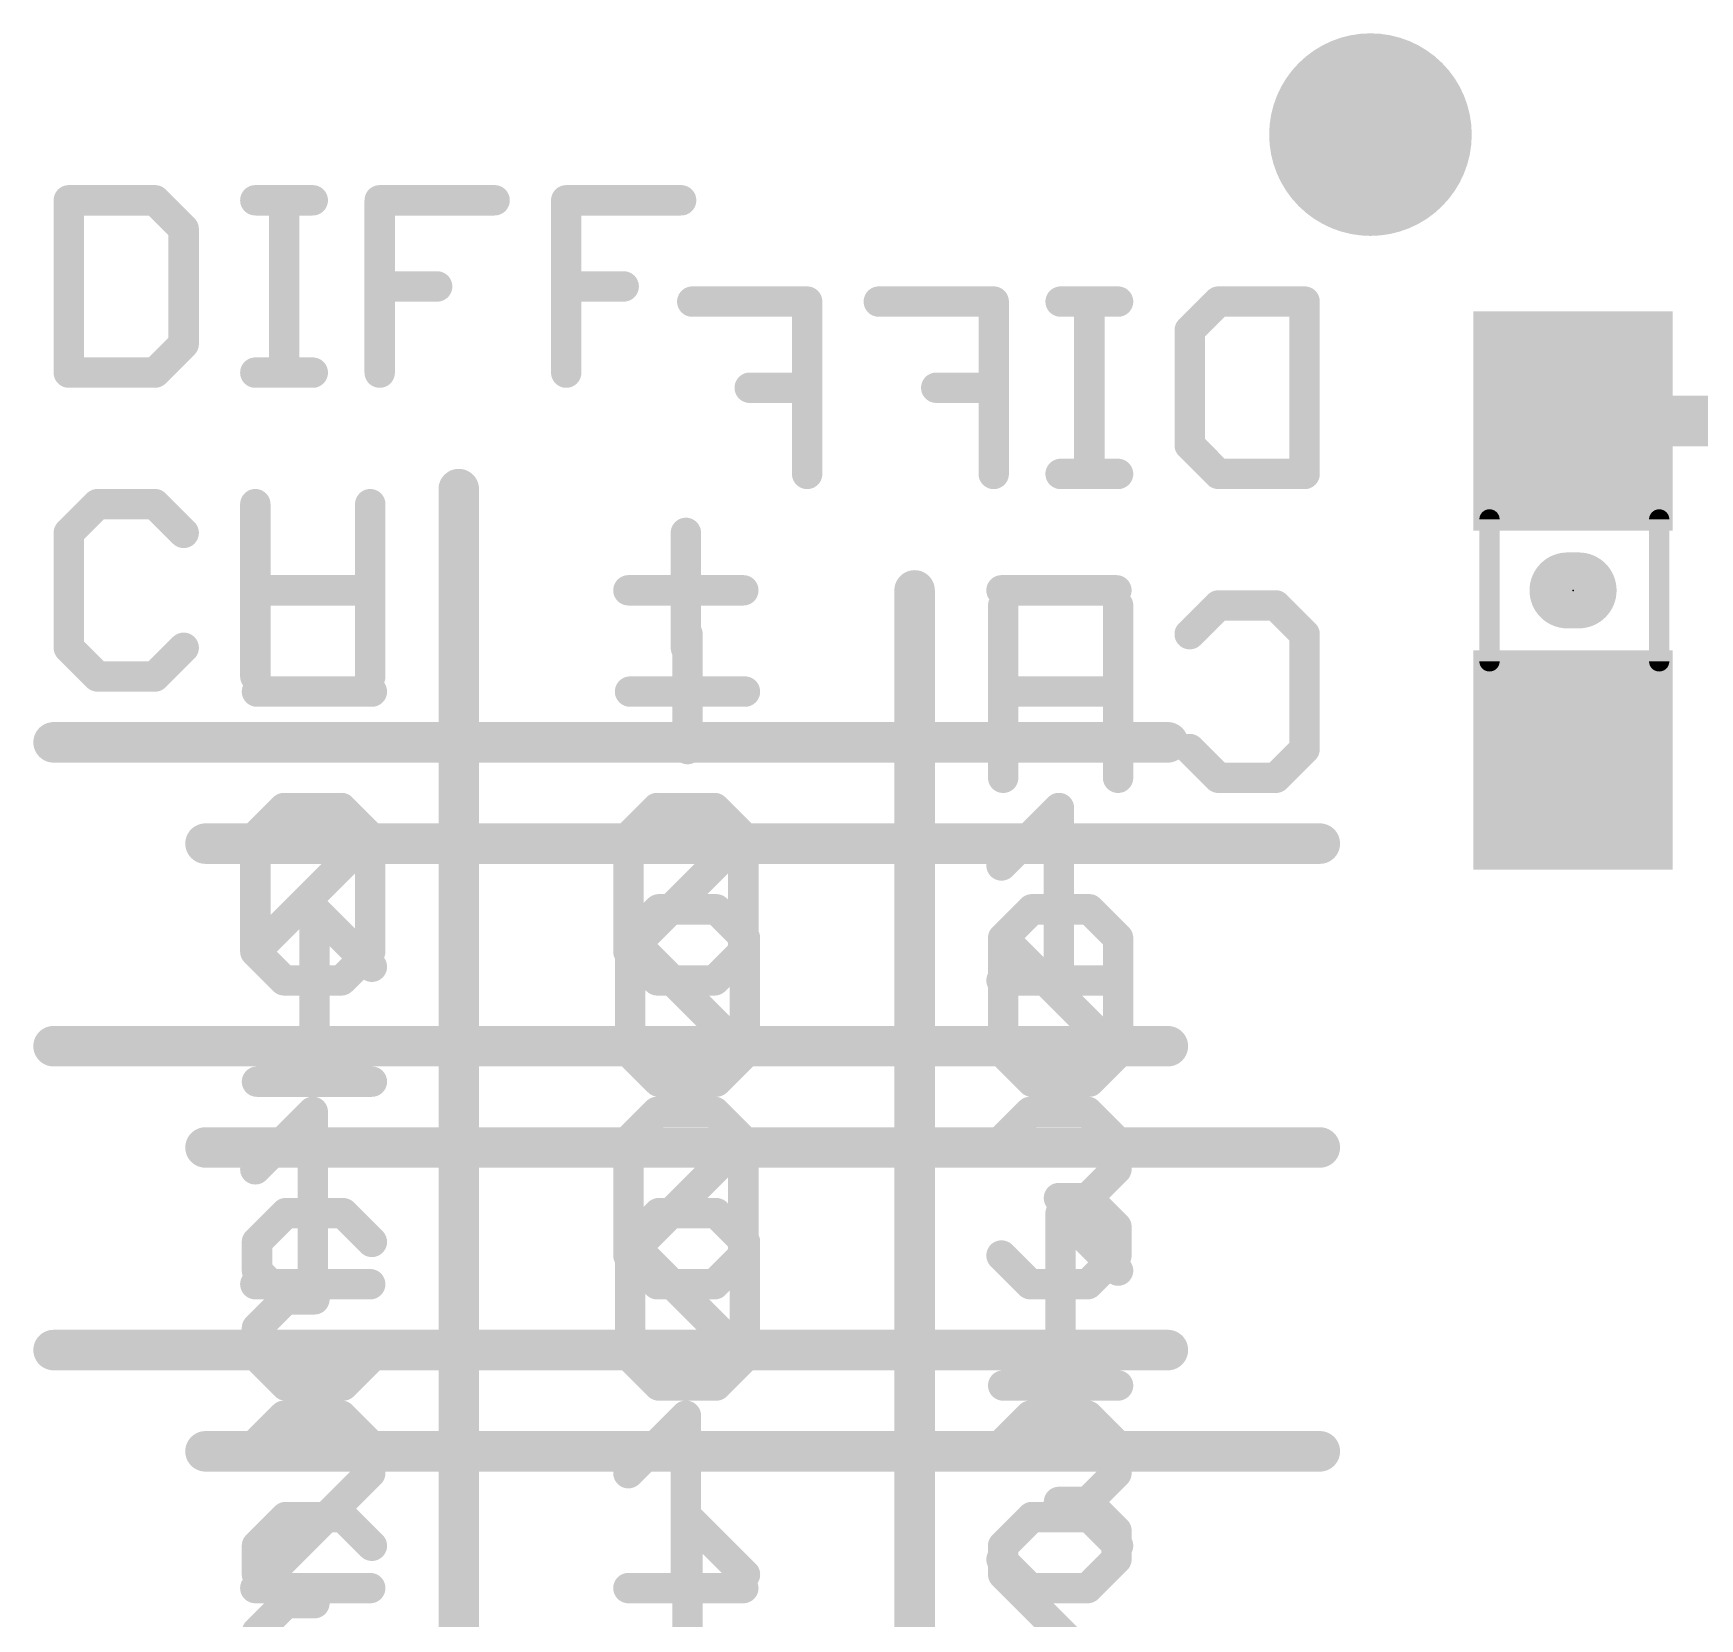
# Model space of a CAD drawing. Extents: x -22 to 88, y -20 to 45.
# Drawn here: x 2.44 to 10.8, y 6.27 to 14.22 of the extents above; entities that cross this region are included whole.
import ezdxf

# ---------------------------------------------------------------- set-up
doc = ezdxf.new("R2010")
doc.units = 0
for name, color, linetype in [('1', 12, 'CONTINUOUS'), ('18', 110, 'CONTINUOUS'), ('21', 41, 'CONTINUOUS'), ('22', 40, 'CONTINUOUS'), ('23', 53, 'CONTINUOUS'), ('51', 53, 'CONTINUOUS')]:
    doc.layers.add(name, color=color, linetype=linetype)

# ---------------------------------------------------------------- blocks, each defined once
blk = doc.blocks.new('RECT')
blk.add_solid([(-0.5, -0.5), (0.5, -0.5), (-0.5, 0.5), (0.5, 0.5)])
blk = doc.blocks.new('ROUNDV')
at = {"const_width": 0.5}
blk.add_lwpolyline([(0, -0.25, 1), (0, 0.25, 1), (0, -0.25)], format="xyb", dxfattribs=at)

msp = doc.modelspace()

# ---------------------------------------------------------------- linework, layer by layer
at = {"layer": '1', "const_width": 0.254}
msp.add_lwpolyline([(10.16, 12.28), (11.882, 12.28)], dxfattribs=at)
at = {"layer": '1', "const_width": 0.127}
msp.add_lwpolyline([(10.16, 12.3435, 1), (10.16, 12.2165)], format="xyb", dxfattribs=at)
at = {"layer": '21'}
for points, const_width in [([(2.6162, 13.3865), (2.6162, 12.5222)], 0.1524), ([(3.0484, 13.3865), (2.6162, 13.3865)], 0.1524), ([(3.1924, 13.2425), (3.0484, 13.3865)], 0.1524), ([(3.5517, 13.3865), (3.8398, 13.3865)], 0.1524), ([(3.6958, 12.5222), (3.6958, 13.3865)], 0.1524), ([(4.1754, 12.5222), (4.1754, 13.3865)], 0.1524), ([(4.1754, 13.3865), (4.7516, 13.3865)], 0.1524), ([(5.1109, 12.5222), (5.1109, 13.3865)], 0.1524), ([(5.1109, 13.3865), (5.6871, 13.3865)], 0.1524), ([(3.1924, 12.6663), (3.1924, 13.2425)], 0.1524), ([(4.1754, 12.9544), (4.4635, 12.9544)], 0.1524), ([(5.1109, 12.9544), (5.399, 12.9544)], 0.1524), ([(3.0484, 12.5222), (3.1924, 12.6663)], 0.1524), ([(2.6162, 12.5222), (3.0484, 12.5222)], 0.1524), ([(3.5517, 12.5222), (3.8398, 12.5222)], 0.1524), ([(4.572, 11.938), (4.572, 4.826)], 0.2032), ([(2.7603, 11.8625), (2.6162, 11.7185)], 0.1524), ([(3.0484, 11.8625), (2.7603, 11.8625)], 0.1524), ([(3.1924, 11.7185), (3.0484, 11.8625)], 0.1524), ([(3.5517, 10.9982), (3.5517, 11.8625)], 0.1524), ([(4.1279, 11.8625), (4.1279, 10.9982)], 0.1524), ([(2.6162, 11.7185), (2.6162, 11.1423)], 0.1524), ([(5.7109, 11.7185), (5.7109, 11.1423)], 0.1524), ([(10.1879, 11.43), (10.1321, 11.43)], 0.381), ([(3.5517, 11.4304), (4.1279, 11.4304)], 0.1524), ([(5.4228, 11.4304), (5.999, 11.4304)], 0.1524), ([(7.2938, 11.4304), (7.87, 11.4304)], 0.1524), ([(2.6162, 11.1423), (2.7603, 10.9982)], 0.1524), ([(3.0484, 10.9982), (3.1924, 11.1423)], 0.1524), ([(2.7603, 10.9982), (3.0484, 10.9982)], 0.1524), ([(2.54, 10.668), (8.128, 10.668)], 0.2032), ([(3.5517, 10.1945), (3.6958, 10.3385)], 0.1524), ([(3.6958, 10.3385), (3.9839, 10.3385)], 0.1524), ([(3.9839, 10.3385), (4.1279, 10.1945)], 0.1524), ([(5.4228, 10.1945), (5.5668, 10.3385)], 0.1524), ([(5.5668, 10.3385), (5.8549, 10.3385)], 0.1524), ([(5.8549, 10.3385), (5.999, 10.1945)], 0.1524), ([(7.2938, 10.0504), (7.5819, 10.3385)], 0.1524), ([(7.5819, 10.3385), (7.5819, 9.4742)], 0.1524), ([(3.5517, 9.6183), (3.5517, 10.1945)], 0.1524), ([(3.5517, 9.6183), (4.1279, 10.1945)], 0.1524), ([(4.1279, 10.1945), (4.1279, 9.6183)], 0.1524), ([(5.4228, 9.6183), (5.4228, 10.1945)], 0.1524), ([(5.4228, 9.6183), (5.999, 10.1945)], 0.1524), ([(5.999, 10.1945), (5.999, 9.6183)], 0.1524), ([(3.6958, 9.4742), (3.5517, 9.6183)], 0.1524), ([(4.1279, 9.6183), (3.9839, 9.4742)], 0.1524), ([(5.5668, 9.4742), (5.4228, 9.6183)], 0.1524), ([(5.999, 9.6183), (5.8549, 9.4742)], 0.1524), ([(3.9839, 9.4742), (3.6958, 9.4742)], 0.1524), ([(5.8549, 9.4742), (5.5668, 9.4742)], 0.1524), ([(7.2938, 9.4742), (7.87, 9.4742)], 0.1524), ([(2.54, 9.144), (8.128, 9.144)], 0.2032), ([(3.5517, 8.5264), (3.8398, 8.8145)], 0.1524), ([(3.8398, 8.8145), (3.8398, 7.9502)], 0.1524), ([(5.4228, 8.6705), (5.5668, 8.8145)], 0.1524), ([(5.5668, 8.8145), (5.8549, 8.8145)], 0.1524), ([(5.8549, 8.8145), (5.999, 8.6705)], 0.1524), ([(7.2938, 8.6705), (7.4379, 8.8145)], 0.1524), ([(7.4379, 8.8145), (7.726, 8.8145)], 0.1524), ([(7.726, 8.8145), (7.87, 8.6705)], 0.1524), ([(5.4228, 8.0943), (5.4228, 8.6705)], 0.1524), ([(5.4228, 8.0943), (5.999, 8.6705)], 0.1524), ([(5.999, 8.6705), (5.999, 8.0943)], 0.1524), ([(7.87, 8.6705), (7.87, 8.5264)], 0.1524), ([(7.87, 8.5264), (7.726, 8.3824)], 0.1524), ([(7.726, 8.3824), (7.5819, 8.3824)], 0.1524), ([(7.726, 8.3824), (7.87, 8.2383)], 0.1524), ([(7.87, 8.2383), (7.87, 8.0943)], 0.1524), ([(5.5668, 7.9502), (5.4228, 8.0943)], 0.1524), ([(5.999, 8.0943), (5.8549, 7.9502)], 0.1524), ([(7.4379, 7.9502), (7.2938, 8.0943)], 0.1524), ([(7.87, 8.0943), (7.726, 7.9502)], 0.1524), ([(3.5517, 7.9502), (4.1279, 7.9502)], 0.1524), ([(5.8549, 7.9502), (5.5668, 7.9502)], 0.1524), ([(7.726, 7.9502), (7.4379, 7.9502)], 0.1524), ([(2.54, 7.62), (8.128, 7.62)], 0.2032), ([(3.6958, 7.2905), (3.5517, 7.1465)], 0.1524), ([(3.9839, 7.2905), (3.6958, 7.2905)], 0.1524), ([(4.1279, 7.1465), (3.9839, 7.2905)], 0.1524), ([(5.4228, 7.0024), (5.7109, 7.2905)], 0.1524), ([(5.7109, 7.2905), (5.7109, 6.4262)], 0.1524), ([(7.2938, 7.1465), (7.4379, 7.2905)], 0.1524), ([(7.4379, 7.2905), (7.726, 7.2905)], 0.1524), ([(7.726, 7.2905), (7.87, 7.1465)], 0.1524), ([(4.1279, 7.0024), (4.1279, 7.1465)], 0.1524), ([(7.87, 7.1465), (7.87, 7.0024)], 0.1524), ([(3.5517, 6.4262), (4.1279, 7.0024)], 0.1524), ([(7.87, 7.0024), (7.726, 6.8584)], 0.1524), ([(7.726, 6.8584), (7.5819, 6.8584)], 0.1524), ([(7.726, 6.8584), (7.87, 6.7143)], 0.1524), ([(7.87, 6.7143), (7.87, 6.5703)], 0.1524), ([(7.4379, 6.4262), (7.2938, 6.5703)], 0.1524), ([(7.87, 6.5703), (7.726, 6.4262)], 0.1524), ([(4.1279, 6.4262), (3.5517, 6.4262)], 0.1524), ([(5.4228, 6.4262), (5.999, 6.4262)], 0.1524), ([(7.726, 6.4262), (7.4379, 6.4262)], 0.1524)]:
    msp.add_lwpolyline(points, dxfattribs=dict(at, const_width=const_width))
for points, const_width in [([(2.6543, 13.3865, 1), (2.5781, 13.3865)], 0.0762), ([(2.6162, 13.4246, 1), (2.6162, 13.3484)], 0.0762), ([(3.0753, 13.4135, 1), (3.0214, 13.3596)], 0.0762), ([(3.0484, 13.3484, 1), (3.0484, 13.4246)], 0.0762), ([(3.5517, 13.4246, 1), (3.5517, 13.3484)], 0.0762), ([(3.7339, 13.3865, 1), (3.6577, 13.3865)], 0.0762), ([(3.8398, 13.3484, 1), (3.8398, 13.4246)], 0.0762), ([(4.2135, 13.3865, 1), (4.1373, 13.3865)], 0.0762), ([(4.1754, 13.4246, 1), (4.1754, 13.3484)], 0.0762), ([(4.7516, 13.3484, 1), (4.7516, 13.4246)], 0.0762), ([(5.149, 13.3865, 1), (5.0728, 13.3865)], 0.0762), ([(5.1109, 13.4246, 1), (5.1109, 13.3484)], 0.0762), ([(5.6871, 13.3484, 1), (5.6871, 13.4246)], 0.0762), ([(3.2305, 13.2425, 1), (3.1543, 13.2425)], 0.0762), ([(3.1655, 13.2155, 1), (3.2194, 13.2694)], 0.0762), ([(4.1754, 12.9925, 1), (4.1754, 12.9163)], 0.0762), ([(4.4635, 12.9163, 1), (4.4635, 12.9925)], 0.0762), ([(5.1109, 12.9925, 1), (5.1109, 12.9163)], 0.0762), ([(5.399, 12.9163, 1), (5.399, 12.9925)], 0.0762), ([(3.1543, 12.6663, 1), (3.2305, 12.6663)], 0.0762), ([(3.2194, 12.6393, 1), (3.1655, 12.6932)], 0.0762), ([(2.6162, 12.5603, 1), (2.6162, 12.4841)], 0.0762), ([(2.5781, 12.5222, 1), (2.6543, 12.5222)], 0.0762), ([(3.0214, 12.5491, 1), (3.0753, 12.4953)], 0.0762), ([(3.0484, 12.4841, 1), (3.0484, 12.5603)], 0.0762), ([(3.5517, 12.5603, 1), (3.5517, 12.4841)], 0.0762), ([(3.6577, 12.5222, 1), (3.7339, 12.5222)], 0.0762), ([(3.8398, 12.4841, 1), (3.8398, 12.5603)], 0.0762), ([(4.1373, 12.5222, 1), (4.2135, 12.5222)], 0.0762), ([(5.0728, 12.5222, 1), (5.149, 12.5222)], 0.0762), ([(4.6228, 11.938, 1), (4.5212, 11.938)], 0.1016), ([(2.7603, 11.9006, 1), (2.7603, 11.8244)], 0.0762), ([(2.7872, 11.8356, 1), (2.7333, 11.8895)], 0.0762), ([(3.0753, 11.8895, 1), (3.0214, 11.8356)], 0.0762), ([(3.0484, 11.8244, 1), (3.0484, 11.9006)], 0.0762), ([(3.5898, 11.8625, 1), (3.5136, 11.8625)], 0.0762), ([(4.166, 11.8625, 1), (4.0898, 11.8625)], 0.0762), ([(2.6543, 11.7185, 1), (2.5781, 11.7185)], 0.0762), ([(2.5893, 11.7454, 1), (2.6431, 11.6915)], 0.0762), ([(3.1655, 11.6915, 1), (3.2194, 11.7454)], 0.0762), ([(5.749, 11.7185, 1), (5.6728, 11.7185)], 0.0762), ([(10.1321, 11.5252, 1), (10.1321, 11.3347)], 0.1905), ([(10.1879, 11.3347, 1), (10.1879, 11.5252)], 0.1905), ([(3.5517, 11.4685, 1), (3.5517, 11.3923)], 0.0762), ([(4.1279, 11.3923, 1), (4.1279, 11.4685)], 0.0762), ([(5.4228, 11.4685, 1), (5.4228, 11.3923)], 0.0762), ([(5.999, 11.3923, 1), (5.999, 11.4685)], 0.0762), ([(7.2938, 11.4685, 1), (7.2938, 11.3923)], 0.0762), ([(7.87, 11.3923, 1), (7.87, 11.4685)], 0.0762), ([(2.6431, 11.1692, 1), (2.5893, 11.1153)], 0.0762), ([(3.2194, 11.1153, 1), (3.1655, 11.1692)], 0.0762), ([(2.5781, 11.1423, 1), (2.6543, 11.1423)], 0.0762), ([(5.6728, 11.1423, 1), (5.749, 11.1423)], 0.0762), ([(2.7603, 11.0363, 1), (2.7603, 10.9601)], 0.0762), ([(2.7333, 10.9713, 1), (2.7872, 11.0251)], 0.0762), ([(3.0214, 11.0251, 1), (3.0753, 10.9713)], 0.0762), ([(3.0484, 10.9601, 1), (3.0484, 11.0363)], 0.0762), ([(3.5136, 10.9982, 1), (3.5898, 10.9982)], 0.0762), ([(4.0898, 10.9982, 1), (4.166, 10.9982)], 0.0762), ([(2.54, 10.7188, 1), (2.54, 10.6172)], 0.1016), ([(8.128, 10.6172, 1), (8.128, 10.7188)], 0.1016), ([(3.6958, 10.3766, 1), (3.6958, 10.3004)], 0.0762), ([(3.7227, 10.3116, 1), (3.6688, 10.3655)], 0.0762), ([(4.0108, 10.3655, 1), (3.9569, 10.3116)], 0.0762), ([(3.9839, 10.3004, 1), (3.9839, 10.3766)], 0.0762), ([(5.5668, 10.3766, 1), (5.5668, 10.3004)], 0.0762), ([(5.5938, 10.3116, 1), (5.5399, 10.3655)], 0.0762), ([(5.8819, 10.3655, 1), (5.828, 10.3116)], 0.0762), ([(5.8549, 10.3004, 1), (5.8549, 10.3766)], 0.0762), ([(7.62, 10.3385, 1), (7.5438, 10.3385)], 0.0762), ([(7.6088, 10.3116, 1), (7.555, 10.3655)], 0.0762), ([(3.5898, 10.1945, 1), (3.5136, 10.1945)], 0.0762), ([(3.5248, 10.2214, 1), (3.5787, 10.1675)], 0.0762), ([(4.166, 10.1945, 1), (4.0898, 10.1945)], 0.0762), ([(4.1549, 10.1675, 1), (4.101, 10.2214)], 0.0762), ([(4.101, 10.1675, 1), (4.1549, 10.2214)], 0.0762), ([(5.3958, 10.2214, 1), (5.4497, 10.1675)], 0.0762), ([(5.4609, 10.1945, 1), (5.3847, 10.1945)], 0.0762), ([(6.0371, 10.1945, 1), (5.9609, 10.1945)], 0.0762), ([(6.0259, 10.1675, 1), (5.972, 10.2214)], 0.0762), ([(5.972, 10.1675, 1), (6.0259, 10.2214)], 0.0762), ([(7.2669, 10.0774, 1), (7.3207, 10.0235)], 0.0762), ([(3.5787, 9.6452, 1), (3.5248, 9.5913)], 0.0762), ([(4.1549, 9.5913, 1), (4.101, 9.6452)], 0.0762), ([(5.4497, 9.6452, 1), (5.3958, 9.5913)], 0.0762), ([(6.0259, 9.5913, 1), (5.972, 9.6452)], 0.0762), ([(3.5248, 9.6452, 1), (3.5787, 9.5913)], 0.0762), ([(3.5136, 9.6183, 1), (3.5898, 9.6183)], 0.0762), ([(4.0898, 9.6183, 1), (4.166, 9.6183)], 0.0762), ([(5.3958, 9.6452, 1), (5.4497, 9.5913)], 0.0762), ([(5.3847, 9.6183, 1), (5.4609, 9.6183)], 0.0762), ([(5.9609, 9.6183, 1), (6.0371, 9.6183)], 0.0762), ([(3.6958, 9.5123, 1), (3.6958, 9.4361)], 0.0762), ([(3.6688, 9.4473, 1), (3.7227, 9.5011)], 0.0762), ([(3.9569, 9.5011, 1), (4.0108, 9.4473)], 0.0762), ([(3.9839, 9.4361, 1), (3.9839, 9.5123)], 0.0762), ([(5.5668, 9.5123, 1), (5.5668, 9.4361)], 0.0762), ([(5.5399, 9.4473, 1), (5.5938, 9.5011)], 0.0762), ([(5.828, 9.5011, 1), (5.8819, 9.4473)], 0.0762), ([(5.8549, 9.4361, 1), (5.8549, 9.5123)], 0.0762), ([(7.2938, 9.5123, 1), (7.2938, 9.4361)], 0.0762), ([(7.87, 9.4361, 1), (7.87, 9.5123)], 0.0762), ([(7.5438, 9.4742, 1), (7.62, 9.4742)], 0.0762), ([(2.54, 9.1948, 1), (2.54, 9.0932)], 0.1016), ([(8.128, 9.0932, 1), (8.128, 9.1948)], 0.1016), ([(3.8779, 8.8145, 1), (3.8017, 8.8145)], 0.0762), ([(3.8668, 8.7876, 1), (3.8129, 8.8415)], 0.0762), ([(5.5668, 8.8526, 1), (5.5668, 8.7764)], 0.0762), ([(5.5938, 8.7876, 1), (5.5399, 8.8415)], 0.0762), ([(5.8819, 8.8415, 1), (5.828, 8.7876)], 0.0762), ([(5.8549, 8.7764, 1), (5.8549, 8.8526)], 0.0762), ([(7.4379, 8.8526, 1), (7.4379, 8.7764)], 0.0762), ([(7.4648, 8.7876, 1), (7.4109, 8.8415)], 0.0762), ([(7.7529, 8.8415, 1), (7.699, 8.7876)], 0.0762), ([(7.726, 8.7764, 1), (7.726, 8.8526)], 0.0762), ([(5.3958, 8.6974, 1), (5.4497, 8.6435)], 0.0762), ([(5.4609, 8.6705, 1), (5.3847, 8.6705)], 0.0762), ([(6.0371, 8.6705, 1), (5.9609, 8.6705)], 0.0762), ([(6.0259, 8.6435, 1), (5.972, 8.6974)], 0.0762), ([(5.972, 8.6435, 1), (6.0259, 8.6974)], 0.0762), ([(7.2669, 8.6974, 1), (7.3207, 8.6435)], 0.0762), ([(7.9081, 8.6705, 1), (7.8319, 8.6705)], 0.0762), ([(7.8431, 8.6435, 1), (7.897, 8.6974)], 0.0762), ([(3.5248, 8.5534, 1), (3.5787, 8.4995)], 0.0762), ([(7.8319, 8.5264, 1), (7.9081, 8.5264)], 0.0762), ([(7.897, 8.4995, 1), (7.8431, 8.5534)], 0.0762), ([(7.5819, 8.4205, 1), (7.5819, 8.3443)], 0.0762), ([(7.7529, 8.4093, 1), (7.699, 8.3554)], 0.0762), ([(7.699, 8.4093, 1), (7.7529, 8.3554)], 0.0762), ([(7.726, 8.3443, 1), (7.726, 8.4205)], 0.0762), ([(7.9081, 8.2383, 1), (7.8319, 8.2383)], 0.0762), ([(7.8431, 8.2114, 1), (7.897, 8.2653)], 0.0762), ([(5.4497, 8.1212, 1), (5.3958, 8.0673)], 0.0762), ([(5.3958, 8.1212, 1), (5.4497, 8.0673)], 0.0762), ([(5.3847, 8.0943, 1), (5.4609, 8.0943)], 0.0762), ([(5.9609, 8.0943, 1), (6.0371, 8.0943)], 0.0762), ([(6.0259, 8.0673, 1), (5.972, 8.1212)], 0.0762), ([(7.3207, 8.1212, 1), (7.2669, 8.0673)], 0.0762), ([(7.8319, 8.0943, 1), (7.9081, 8.0943)], 0.0762), ([(7.897, 8.0673, 1), (7.8431, 8.1212)], 0.0762), ([(3.5517, 7.9883, 1), (3.5517, 7.9121)], 0.0762), ([(4.1279, 7.9121, 1), (4.1279, 7.9883)], 0.0762), ([(5.5668, 7.9883, 1), (5.5668, 7.9121)], 0.0762), ([(5.8549, 7.9121, 1), (5.8549, 7.9883)], 0.0762), ([(7.4379, 7.9883, 1), (7.4379, 7.9121)], 0.0762), ([(7.726, 7.9121, 1), (7.726, 7.9883)], 0.0762), ([(3.8017, 7.9502, 1), (3.8779, 7.9502)], 0.0762), ([(5.5399, 7.9233, 1), (5.5938, 7.9771)], 0.0762), ([(5.828, 7.9771, 1), (5.8819, 7.9233)], 0.0762), ([(7.4109, 7.9233, 1), (7.4648, 7.9771)], 0.0762), ([(7.699, 7.9771, 1), (7.7529, 7.9233)], 0.0762), ([(2.54, 7.6708, 1), (2.54, 7.5692)], 0.1016), ([(8.128, 7.5692, 1), (8.128, 7.6708)], 0.1016), ([(3.6958, 7.3286, 1), (3.6958, 7.2524)], 0.0762), ([(3.7227, 7.2636, 1), (3.6688, 7.3175)], 0.0762), ([(4.0108, 7.3175, 1), (3.9569, 7.2636)], 0.0762), ([(3.9839, 7.2524, 1), (3.9839, 7.3286)], 0.0762), ([(5.749, 7.2905, 1), (5.6728, 7.2905)], 0.0762), ([(5.7378, 7.2636, 1), (5.6839, 7.3175)], 0.0762), ([(7.4379, 7.3286, 1), (7.4379, 7.2524)], 0.0762), ([(7.4648, 7.2636, 1), (7.4109, 7.3175)], 0.0762), ([(7.7529, 7.3175, 1), (7.699, 7.2636)], 0.0762), ([(7.726, 7.2524, 1), (7.726, 7.3286)], 0.0762), ([(3.5248, 7.1734, 1), (3.5787, 7.1195)], 0.0762), ([(4.166, 7.1465, 1), (4.0898, 7.1465)], 0.0762), ([(4.101, 7.1195, 1), (4.1549, 7.1734)], 0.0762), ([(7.2669, 7.1734, 1), (7.3207, 7.1195)], 0.0762), ([(7.9081, 7.1465, 1), (7.8319, 7.1465)], 0.0762), ([(7.8431, 7.1195, 1), (7.897, 7.1734)], 0.0762), ([(4.0898, 7.0024, 1), (4.166, 7.0024)], 0.0762), ([(4.1549, 6.9755, 1), (4.101, 7.0294)], 0.0762), ([(5.3958, 7.0294, 1), (5.4497, 6.9755)], 0.0762), ([(7.8319, 7.0024, 1), (7.9081, 7.0024)], 0.0762), ([(7.897, 6.9755, 1), (7.8431, 7.0294)], 0.0762), ([(7.5819, 6.8965, 1), (7.5819, 6.8203)], 0.0762), ([(7.7529, 6.8853, 1), (7.699, 6.8314)], 0.0762), ([(7.699, 6.8853, 1), (7.7529, 6.8314)], 0.0762), ([(7.726, 6.8203, 1), (7.726, 6.8965)], 0.0762), ([(7.9081, 6.7143, 1), (7.8319, 6.7143)], 0.0762), ([(7.8431, 6.6874, 1), (7.897, 6.7413)], 0.0762), ([(7.3207, 6.5972, 1), (7.2669, 6.5433)], 0.0762), ([(7.8319, 6.5703, 1), (7.9081, 6.5703)], 0.0762), ([(7.897, 6.5433, 1), (7.8431, 6.5972)], 0.0762), ([(3.5517, 6.4643, 1), (3.5517, 6.3881)], 0.0762), ([(3.5248, 6.4531, 1), (3.5787, 6.3993)], 0.0762), ([(4.1279, 6.3881, 1), (4.1279, 6.4643)], 0.0762), ([(5.4228, 6.4643, 1), (5.4228, 6.3881)], 0.0762), ([(5.6728, 6.4262, 1), (5.749, 6.4262)], 0.0762), ([(5.999, 6.3881, 1), (5.999, 6.4643)], 0.0762), ([(7.4379, 6.4643, 1), (7.4379, 6.3881)], 0.0762), ([(7.4109, 6.3993, 1), (7.4648, 6.4531)], 0.0762), ([(7.699, 6.4531, 1), (7.7529, 6.3993)], 0.0762), ([(7.726, 6.3881, 1), (7.726, 6.4643)], 0.0762)]:
    msp.add_lwpolyline(points, format="xyb", dxfattribs=dict(at, const_width=const_width))
at = {"layer": '22'}
for points, const_width in [([(6.3191, 12.8785), (5.7429, 12.8785)], 0.1524), ([(6.3191, 12.0142), (6.3191, 12.8785)], 0.1524), ([(7.2546, 12.8785), (6.6784, 12.8785)], 0.1524), ([(7.2546, 12.0142), (7.2546, 12.8785)], 0.1524), ([(7.8783, 12.8785), (7.5902, 12.8785)], 0.1524), ([(7.7342, 12.0142), (7.7342, 12.8785)], 0.1524), ([(8.2376, 12.7345), (8.3816, 12.8785)], 0.1524), ([(8.3816, 12.8785), (8.8138, 12.8785)], 0.1524), ([(8.8138, 12.8785), (8.8138, 12.0142)], 0.1524), ([(8.2376, 12.1583), (8.2376, 12.7345)], 0.1524), ([(6.3191, 12.4464), (6.031, 12.4464)], 0.1524), ([(7.2546, 12.4464), (6.9665, 12.4464)], 0.1524), ([(8.3816, 12.0142), (8.2376, 12.1583)], 0.1524), ([(7.8783, 12.0142), (7.5902, 12.0142)], 0.1524), ([(8.8138, 12.0142), (8.3816, 12.0142)], 0.1524), ([(6.858, 11.43), (6.858, 4.318)], 0.2032), ([(7.3021, 11.3545), (7.3021, 10.4902)], 0.1524), ([(7.8783, 10.4902), (7.8783, 11.3545)], 0.1524), ([(8.2376, 11.2105), (8.3816, 11.3545)], 0.1524), ([(8.3816, 11.3545), (8.6697, 11.3545)], 0.1524), ([(8.6697, 11.3545), (8.8138, 11.2105)], 0.1524), ([(5.7191, 11.2105), (5.7191, 10.6343)], 0.1524), ([(8.8138, 11.2105), (8.8138, 10.6343)], 0.1524), ([(4.1362, 10.9224), (3.56, 10.9224)], 0.1524), ([(6.0072, 10.9224), (5.431, 10.9224)], 0.1524), ([(7.8783, 10.9224), (7.3021, 10.9224)], 0.1524), ([(8.3816, 10.4902), (8.2376, 10.6343)], 0.1524), ([(8.8138, 10.6343), (8.6697, 10.4902)], 0.1524), ([(8.6697, 10.4902), (8.3816, 10.4902)], 0.1524), ([(3.302, 10.16), (8.89, 10.16)], 0.2032), ([(4.1362, 9.5424), (3.8481, 9.8305)], 0.1524), ([(3.8481, 9.8305), (3.8481, 8.9662)], 0.1524), ([(5.5751, 9.8305), (5.431, 9.6865)], 0.1524), ([(5.8632, 9.8305), (5.5751, 9.8305)], 0.1524), ([(6.0072, 9.6865), (5.8632, 9.8305)], 0.1524), ([(7.4461, 9.8305), (7.3021, 9.6865)], 0.1524), ([(7.7342, 9.8305), (7.4461, 9.8305)], 0.1524), ([(7.8783, 9.6865), (7.7342, 9.8305)], 0.1524), ([(5.431, 9.6865), (5.431, 9.1103)], 0.1524), ([(6.0072, 9.1103), (5.431, 9.6865)], 0.1524), ([(6.0072, 9.1103), (6.0072, 9.6865)], 0.1524), ([(7.3021, 9.6865), (7.3021, 9.1103)], 0.1524), ([(7.8783, 9.1103), (7.3021, 9.6865)], 0.1524), ([(7.8783, 9.1103), (7.8783, 9.6865)], 0.1524), ([(5.431, 9.1103), (5.5751, 8.9662)], 0.1524), ([(5.8632, 8.9662), (6.0072, 9.1103)], 0.1524), ([(7.3021, 9.1103), (7.4461, 8.9662)], 0.1524), ([(7.7342, 8.9662), (7.8783, 9.1103)], 0.1524), ([(4.1362, 8.9662), (3.56, 8.9662)], 0.1524), ([(5.5751, 8.9662), (5.8632, 8.9662)], 0.1524), ([(7.4461, 8.9662), (7.7342, 8.9662)], 0.1524), ([(3.302, 8.636), (8.89, 8.636)], 0.2032), ([(3.704, 8.3065), (3.56, 8.1625)], 0.1524), ([(3.9922, 8.3065), (3.704, 8.3065)], 0.1524), ([(4.1362, 8.1625), (3.9922, 8.3065)], 0.1524), ([(5.5751, 8.3065), (5.431, 8.1625)], 0.1524), ([(5.8632, 8.3065), (5.5751, 8.3065)], 0.1524), ([(6.0072, 8.1625), (5.8632, 8.3065)], 0.1524), ([(7.8783, 8.0184), (7.5902, 8.3065)], 0.1524), ([(7.5902, 8.3065), (7.5902, 7.4422)], 0.1524), ([(3.56, 8.1625), (3.56, 8.0184)], 0.1524), ([(5.431, 8.1625), (5.431, 7.5863)], 0.1524), ([(6.0072, 7.5863), (5.431, 8.1625)], 0.1524), ([(6.0072, 7.5863), (6.0072, 8.1625)], 0.1524), ([(3.56, 8.0184), (3.704, 7.8744)], 0.1524), ([(3.704, 7.8744), (3.56, 7.7303)], 0.1524), ([(3.704, 7.8744), (3.8481, 7.8744)], 0.1524), ([(3.56, 7.7303), (3.56, 7.5863)], 0.1524), ([(3.56, 7.5863), (3.704, 7.4422)], 0.1524), ([(3.9922, 7.4422), (4.1362, 7.5863)], 0.1524), ([(5.431, 7.5863), (5.5751, 7.4422)], 0.1524), ([(5.8632, 7.4422), (6.0072, 7.5863)], 0.1524), ([(3.704, 7.4422), (3.9922, 7.4422)], 0.1524), ([(5.5751, 7.4422), (5.8632, 7.4422)], 0.1524), ([(7.8783, 7.4422), (7.3021, 7.4422)], 0.1524), ([(3.302, 7.112), (8.89, 7.112)], 0.2032), ([(3.704, 6.7825), (3.56, 6.6385)], 0.1524), ([(3.9922, 6.7825), (3.704, 6.7825)], 0.1524), ([(4.1362, 6.6385), (3.9922, 6.7825)], 0.1524), ([(6.0072, 6.4944), (5.7191, 6.7825)], 0.1524), ([(5.7191, 6.7825), (5.7191, 5.9182)], 0.1524), ([(7.3021, 6.6385), (7.4461, 6.7825)], 0.1524), ([(7.4461, 6.7825), (7.7342, 6.7825)], 0.1524), ([(7.7342, 6.7825), (7.8783, 6.6385)], 0.1524), ([(3.56, 6.6385), (3.56, 6.4944)], 0.1524), ([(7.3021, 6.4944), (7.3021, 6.6385)], 0.1524), ([(3.56, 6.4944), (3.704, 6.3504)], 0.1524), ([(7.8783, 5.9182), (7.3021, 6.4944)], 0.1524), ([(3.704, 6.3504), (3.56, 6.2063)], 0.1524), ([(3.704, 6.3504), (3.8481, 6.3504)], 0.1524), ([(3.56, 6.2063), (3.56, 6.0623)], 0.1524)]:
    msp.add_lwpolyline(points, dxfattribs=dict(at, const_width=const_width))
for points, const_width in [([(5.7429, 12.9166, 1), (5.7429, 12.8404)], 0.0762), ([(6.3572, 12.8785, 1), (6.281, 12.8785)], 0.0762), ([(6.3191, 12.8404, 1), (6.3191, 12.9166)], 0.0762), ([(6.6784, 12.9166, 1), (6.6784, 12.8404)], 0.0762), ([(7.2927, 12.8785, 1), (7.2165, 12.8785)], 0.0762), ([(7.2546, 12.8404, 1), (7.2546, 12.9166)], 0.0762), ([(7.5902, 12.9166, 1), (7.5902, 12.8404)], 0.0762), ([(7.7723, 12.8785, 1), (7.6961, 12.8785)], 0.0762), ([(7.8783, 12.8404, 1), (7.8783, 12.9166)], 0.0762), ([(8.3816, 12.9166, 1), (8.3816, 12.8404)], 0.0762), ([(8.4086, 12.8516, 1), (8.3547, 12.9055)], 0.0762), ([(8.8519, 12.8785, 1), (8.7757, 12.8785)], 0.0762), ([(8.8138, 12.8404, 1), (8.8138, 12.9166)], 0.0762), ([(8.2106, 12.7614, 1), (8.2645, 12.7075)], 0.0762), ([(8.2757, 12.7345, 1), (8.1995, 12.7345)], 0.0762), ([(6.031, 12.4845, 1), (6.031, 12.4083)], 0.0762), ([(6.3191, 12.4083, 1), (6.3191, 12.4845)], 0.0762), ([(6.9665, 12.4845, 1), (6.9665, 12.4083)], 0.0762), ([(7.2546, 12.4083, 1), (7.2546, 12.4845)], 0.0762), ([(8.2645, 12.1852, 1), (8.2106, 12.1313)], 0.0762), ([(8.1995, 12.1583, 1), (8.2757, 12.1583)], 0.0762), ([(6.281, 12.0142, 1), (6.3572, 12.0142)], 0.0762), ([(7.2165, 12.0142, 1), (7.2927, 12.0142)], 0.0762), ([(7.5902, 12.0523, 1), (7.5902, 11.9761)], 0.0762), ([(7.6961, 12.0142, 1), (7.7723, 12.0142)], 0.0762), ([(7.8783, 11.9761, 1), (7.8783, 12.0523)], 0.0762), ([(8.3816, 12.0523, 1), (8.3816, 11.9761)], 0.0762), ([(8.3547, 11.9873, 1), (8.4086, 12.0411)], 0.0762), ([(8.7757, 12.0142, 1), (8.8519, 12.0142)], 0.0762), ([(8.8138, 11.9761, 1), (8.8138, 12.0523)], 0.0762), ([(6.9088, 11.43, 1), (6.8072, 11.43)], 0.1016), ([(7.3402, 11.3545, 1), (7.264, 11.3545)], 0.0762), ([(7.9164, 11.3545, 1), (7.8402, 11.3545)], 0.0762), ([(8.3816, 11.3926, 1), (8.3816, 11.3164)], 0.0762), ([(8.4086, 11.3276, 1), (8.3547, 11.3815)], 0.0762), ([(8.6967, 11.3815, 1), (8.6428, 11.3276)], 0.0762), ([(8.6697, 11.3164, 1), (8.6697, 11.3926)], 0.0762), ([(5.7572, 11.2105, 1), (5.681, 11.2105)], 0.0762), ([(8.8519, 11.2105, 1), (8.7757, 11.2105)], 0.0762), ([(8.2106, 11.2374, 1), (8.2645, 11.1835)], 0.0762), ([(8.7869, 11.1835, 1), (8.8407, 11.2374)], 0.0762), ([(3.56, 10.9605, 1), (3.56, 10.8843)], 0.0762), ([(4.1362, 10.8843, 1), (4.1362, 10.9605)], 0.0762), ([(5.431, 10.9605, 1), (5.431, 10.8843)], 0.0762), ([(6.0072, 10.8843, 1), (6.0072, 10.9605)], 0.0762), ([(7.3021, 10.9605, 1), (7.3021, 10.8843)], 0.0762), ([(7.8783, 10.8843, 1), (7.8783, 10.9605)], 0.0762), ([(8.2645, 10.6612, 1), (8.2106, 10.6073)], 0.0762), ([(8.8407, 10.6073, 1), (8.7869, 10.6612)], 0.0762), ([(5.681, 10.6343, 1), (5.7572, 10.6343)], 0.0762), ([(8.7757, 10.6343, 1), (8.8519, 10.6343)], 0.0762), ([(8.3816, 10.5283, 1), (8.3816, 10.4521)], 0.0762), ([(8.3547, 10.4633, 1), (8.4086, 10.5171)], 0.0762), ([(8.6428, 10.5171, 1), (8.6967, 10.4633)], 0.0762), ([(8.6697, 10.4521, 1), (8.6697, 10.5283)], 0.0762), ([(7.264, 10.4902, 1), (7.3402, 10.4902)], 0.0762), ([(7.8402, 10.4902, 1), (7.9164, 10.4902)], 0.0762), ([(3.302, 10.2108, 1), (3.302, 10.1092)], 0.1016), ([(8.89, 10.1092, 1), (8.89, 10.2108)], 0.1016), ([(3.875, 9.8575, 1), (3.8212, 9.8036)], 0.0762), ([(3.8862, 9.8305, 1), (3.81, 9.8305)], 0.0762), ([(5.5751, 9.8686, 1), (5.5751, 9.7924)], 0.0762), ([(5.602, 9.8036, 1), (5.5481, 9.8575)], 0.0762), ([(5.8901, 9.8575, 1), (5.8362, 9.8036)], 0.0762), ([(5.8632, 9.7924, 1), (5.8632, 9.8686)], 0.0762), ([(7.4461, 9.8686, 1), (7.4461, 9.7924)], 0.0762), ([(7.4731, 9.8036, 1), (7.4192, 9.8575)], 0.0762), ([(7.7612, 9.8575, 1), (7.7073, 9.8036)], 0.0762), ([(7.7342, 9.7924, 1), (7.7342, 9.8686)], 0.0762), ([(5.4691, 9.6865, 1), (5.3929, 9.6865)], 0.0762), ([(5.458, 9.7134, 1), (5.4041, 9.6595)], 0.0762), ([(5.4041, 9.7134, 1), (5.458, 9.6595)], 0.0762), ([(6.0453, 9.6865, 1), (5.9691, 9.6865)], 0.0762), ([(5.9803, 9.6595, 1), (6.0342, 9.7134)], 0.0762), ([(7.329, 9.7134, 1), (7.2751, 9.6595)], 0.0762), ([(7.2751, 9.7134, 1), (7.329, 9.6595)], 0.0762), ([(7.3402, 9.6865, 1), (7.264, 9.6865)], 0.0762), ([(7.9164, 9.6865, 1), (7.8402, 9.6865)], 0.0762), ([(7.8513, 9.6595, 1), (7.9052, 9.7134)], 0.0762), ([(4.1093, 9.5155, 1), (4.1631, 9.5694)], 0.0762), ([(5.458, 9.1372, 1), (5.4041, 9.0833)], 0.0762), ([(5.3929, 9.1103, 1), (5.4691, 9.1103)], 0.0762), ([(5.9691, 9.1103, 1), (6.0453, 9.1103)], 0.0762), ([(6.0342, 9.0833, 1), (5.9803, 9.1372)], 0.0762), ([(5.9803, 9.0833, 1), (6.0342, 9.1372)], 0.0762), ([(7.329, 9.1372, 1), (7.2751, 9.0833)], 0.0762), ([(7.264, 9.1103, 1), (7.3402, 9.1103)], 0.0762), ([(7.8402, 9.1103, 1), (7.9164, 9.1103)], 0.0762), ([(7.9052, 9.0833, 1), (7.8513, 9.1372)], 0.0762), ([(7.8513, 9.0833, 1), (7.9052, 9.1372)], 0.0762), ([(3.56, 9.0043, 1), (3.56, 8.9281)], 0.0762), ([(4.1362, 8.9281, 1), (4.1362, 9.0043)], 0.0762), ([(5.5751, 9.0043, 1), (5.5751, 8.9281)], 0.0762), ([(5.5481, 8.9393, 1), (5.602, 8.9931)], 0.0762), ([(5.8362, 8.9931, 1), (5.8901, 8.9393)], 0.0762), ([(5.8632, 8.9281, 1), (5.8632, 9.0043)], 0.0762), ([(7.4461, 9.0043, 1), (7.4461, 8.9281)], 0.0762), ([(7.4192, 8.9393, 1), (7.4731, 8.9931)], 0.0762), ([(7.7073, 8.9931, 1), (7.7612, 8.9393)], 0.0762), ([(7.7342, 8.9281, 1), (7.7342, 9.0043)], 0.0762), ([(3.81, 8.9662, 1), (3.8862, 8.9662)], 0.0762), ([(3.302, 8.6868, 1), (3.302, 8.5852)], 0.1016), ([(8.89, 8.5852, 1), (8.89, 8.6868)], 0.1016), ([(3.704, 8.3446, 1), (3.704, 8.2684)], 0.0762), ([(3.731, 8.2796, 1), (3.6771, 8.3335)], 0.0762), ([(4.0191, 8.3335, 1), (3.9652, 8.2796)], 0.0762), ([(3.9922, 8.2684, 1), (3.9922, 8.3446)], 0.0762), ([(5.5751, 8.3446, 1), (5.5751, 8.2684)], 0.0762), ([(5.602, 8.2796, 1), (5.5481, 8.3335)], 0.0762), ([(5.8901, 8.3335, 1), (5.8362, 8.2796)], 0.0762), ([(5.8632, 8.2684, 1), (5.8632, 8.3446)], 0.0762), ([(7.6171, 8.3335, 1), (7.5632, 8.2796)], 0.0762), ([(7.6283, 8.3065, 1), (7.5521, 8.3065)], 0.0762), ([(3.533, 8.1894, 1), (3.5869, 8.1355)], 0.0762), ([(3.5981, 8.1625, 1), (3.5219, 8.1625)], 0.0762), ([(4.1093, 8.1355, 1), (4.1631, 8.1894)], 0.0762), ([(5.4691, 8.1625, 1), (5.3929, 8.1625)], 0.0762), ([(5.458, 8.1894, 1), (5.4041, 8.1355)], 0.0762), ([(5.4041, 8.1894, 1), (5.458, 8.1355)], 0.0762), ([(6.0453, 8.1625, 1), (5.9691, 8.1625)], 0.0762), ([(5.9803, 8.1355, 1), (6.0342, 8.1894)], 0.0762), ([(3.5869, 8.0454, 1), (3.533, 7.9915)], 0.0762), ([(3.5219, 8.0184, 1), (3.5981, 8.0184)], 0.0762), ([(7.8513, 7.9915, 1), (7.9052, 8.0454)], 0.0762), ([(3.704, 7.9125, 1), (3.704, 7.8363)], 0.0762), ([(3.731, 7.8474, 1), (3.6771, 7.9013)], 0.0762), ([(3.6771, 7.8474, 1), (3.731, 7.9013)], 0.0762), ([(3.8481, 7.8363, 1), (3.8481, 7.9125)], 0.0762), ([(3.533, 7.7573, 1), (3.5869, 7.7034)], 0.0762), ([(3.5981, 7.7303, 1), (3.5219, 7.7303)], 0.0762), ([(3.5869, 7.6132, 1), (3.533, 7.5593)], 0.0762), ([(3.5219, 7.5863, 1), (3.5981, 7.5863)], 0.0762), ([(4.1631, 7.5593, 1), (4.1093, 7.6132)], 0.0762), ([(5.458, 7.6132, 1), (5.4041, 7.5593)], 0.0762), ([(5.3929, 7.5863, 1), (5.4691, 7.5863)], 0.0762), ([(5.9691, 7.5863, 1), (6.0453, 7.5863)], 0.0762), ([(6.0342, 7.5593, 1), (5.9803, 7.6132)], 0.0762), ([(5.9803, 7.5593, 1), (6.0342, 7.6132)], 0.0762), ([(3.704, 7.4803, 1), (3.704, 7.4041)], 0.0762), ([(3.6771, 7.4153, 1), (3.731, 7.4691)], 0.0762), ([(3.9652, 7.4691, 1), (4.0191, 7.4153)], 0.0762), ([(3.9922, 7.4041, 1), (3.9922, 7.4803)], 0.0762), ([(5.5751, 7.4803, 1), (5.5751, 7.4041)], 0.0762), ([(5.5481, 7.4153, 1), (5.602, 7.4691)], 0.0762), ([(5.8362, 7.4691, 1), (5.8901, 7.4153)], 0.0762), ([(5.8632, 7.4041, 1), (5.8632, 7.4803)], 0.0762), ([(7.3021, 7.4803, 1), (7.3021, 7.4041)], 0.0762), ([(7.5521, 7.4422, 1), (7.6283, 7.4422)], 0.0762), ([(7.8783, 7.4041, 1), (7.8783, 7.4803)], 0.0762), ([(3.302, 7.1628, 1), (3.302, 7.0612)], 0.1016), ([(8.89, 7.0612, 1), (8.89, 7.1628)], 0.1016), ([(3.704, 6.8206, 1), (3.704, 6.7444)], 0.0762), ([(3.731, 6.7556, 1), (3.6771, 6.8095)], 0.0762), ([(4.0191, 6.8095, 1), (3.9652, 6.7556)], 0.0762), ([(3.9922, 6.7444, 1), (3.9922, 6.8206)], 0.0762), ([(5.7461, 6.8095, 1), (5.6922, 6.7556)], 0.0762), ([(5.7572, 6.7825, 1), (5.681, 6.7825)], 0.0762), ([(7.4461, 6.8206, 1), (7.4461, 6.7444)], 0.0762), ([(7.4731, 6.7556, 1), (7.4192, 6.8095)], 0.0762), ([(7.7612, 6.8095, 1), (7.7073, 6.7556)], 0.0762), ([(7.7342, 6.7444, 1), (7.7342, 6.8206)], 0.0762), ([(3.533, 6.6654, 1), (3.5869, 6.6115)], 0.0762), ([(3.5981, 6.6385, 1), (3.5219, 6.6385)], 0.0762), ([(4.1093, 6.6115, 1), (4.1631, 6.6654)], 0.0762), ([(7.2751, 6.6654, 1), (7.329, 6.6115)], 0.0762), ([(7.3402, 6.6385, 1), (7.264, 6.6385)], 0.0762), ([(7.8513, 6.6115, 1), (7.9052, 6.6654)], 0.0762), ([(3.5869, 6.5214, 1), (3.533, 6.4675)], 0.0762), ([(3.5219, 6.4944, 1), (3.5981, 6.4944)], 0.0762), ([(5.9803, 6.4675, 1), (6.0342, 6.5214)], 0.0762), ([(7.329, 6.5214, 1), (7.2751, 6.4675)], 0.0762), ([(7.264, 6.4944, 1), (7.3402, 6.4944)], 0.0762), ([(3.704, 6.3885, 1), (3.704, 6.3123)], 0.0762), ([(3.731, 6.3234, 1), (3.6771, 6.3773)], 0.0762), ([(3.6771, 6.3234, 1), (3.731, 6.3773)], 0.0762), ([(3.8481, 6.3123, 1), (3.8481, 6.3885)], 0.0762), ([(3.5981, 6.2063, 1), (3.5219, 6.2063)], 0.0762)]:
    msp.add_lwpolyline(points, format="xyb", dxfattribs=dict(at, const_width=const_width))
at = {"layer": '23'}
msp.add_point((10.16, 11.43), dxfattribs=at)
at = {"layer": '51', "const_width": 0.1016}
for points in [[(9.741, 11.786), (9.741, 11.074)], [(10.592, 11.786), (10.592, 11.074)]]:
    msp.add_lwpolyline(points, dxfattribs=at)
at = {"layer": '51', "const_width": 0.0508}
for points in [[(9.7664, 11.786, 1), (9.7156, 11.786)], [(10.6174, 11.786, 1), (10.5666, 11.786)], [(9.7156, 11.074, 1), (9.7664, 11.074)], [(10.5666, 11.074, 1), (10.6174, 11.074)]]:
    msp.add_lwpolyline(points, format="xyb", dxfattribs=at)

# ---------------------------------------------------------------- block references
at = {"layer": '1', "xscale": 1.1, "rotation": 270}
for p in [(10.16, 12.28), (10.16, 10.58)]:
    msp.add_blockref('RECT', p, dxfattribs=at)
at = {"layer": '18', "xscale": 1.016, "yscale": 1.016}
msp.add_blockref('ROUNDV', (9.144, 13.716), dxfattribs=at)
msp.add_blockref('ROUNDV', (9.144, 13.716), dxfattribs=at)
at = {"layer": '51', "xscale": 0.5001, "yscale": 0.95, "rotation": 270}
for p in [(10.1651, 12.0182), (10.1651, 10.8498)]:
    msp.add_blockref('RECT', p, dxfattribs=at)

doc.saveas('drawing.dxf')
